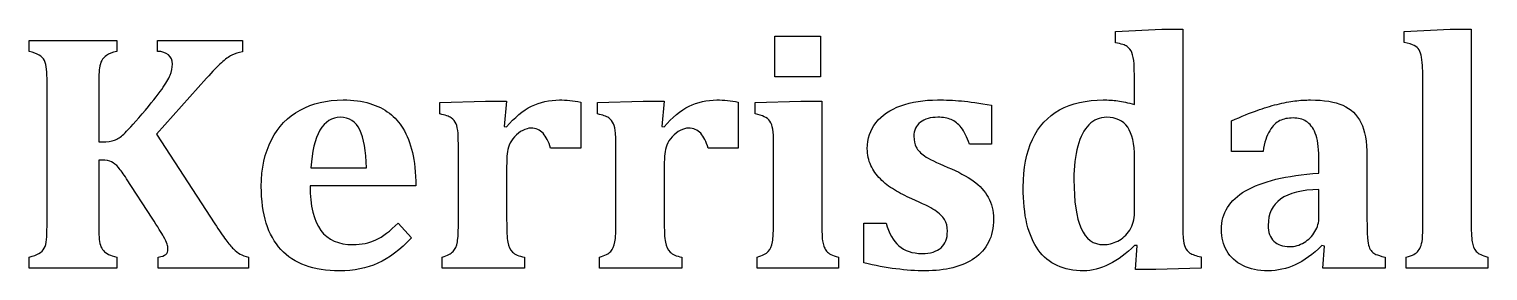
# Model space of a CAD drawing. Extents: x 0 to 800, y 146 to 730.
# Drawn here: x 331.15 to 363.93, y 294.11 to 299.54 of the extents above; entities that cross this region are included whole.
import ezdxf

# ---------------------------------------------------------------- set-up
doc = ezdxf.new("R2010")
doc.units = 0
doc.layers.get('0').update_dxf_attribs({"linetype": 'CONTINUOUS'})

msp = doc.modelspace()

# ---------------------------------------------------------------- linework, layer by layer
at = {"color": 7}
for points in [[(331.151248, 299.03648), (331.151248, 299.283976), (333.12, 299.283976), (333.12, 299.03648)], [(334.031256, 299.036464), (334.031256, 299.28396), (335.947512, 299.28396), (335.947512, 299.02896)], [(348.93016, 299.381488), (348.93016, 298.462736), (347.902664, 298.462736), (347.902664, 299.381488), (348.93016, 299.381488)], [(355.563872, 299.231712), (355.563872, 299.48296), (356.602624, 299.53544), (357.071368, 299.53544), (357.071408, 295.260232)], [(362.043616, 299.235224), (362.043616, 299.482728), (363.082368, 299.535208), (363.551112, 299.535208), (363.551408, 295.248984)], [(331.552456, 295.10648), (331.552456, 298.338976)], [(332.715024, 298.338976), (332.715024, 297.003976), (332.793744, 297.003976)], [(335.137512, 298.432744), (334.012512, 297.172744), (335.321408, 295.162736)], [(355.987656, 297.844208), (355.987656, 298.185456)], [(362.467312, 295.248952), (362.467312, 298.173952)], [(340.380176, 297.630216), (340.380176, 297.885216), (341.40768, 297.915216), (341.880176, 297.915216), (341.827664, 297.348984)], [(343.545136, 297.89648), (343.545136, 296.86148), (342.866384, 296.86148)], [(343.920096, 297.630216), (343.920096, 297.885216), (344.9476, 297.915216), (345.420096, 297.915216), (345.367664, 297.348984)], [(347.085136, 297.89648), (347.085136, 296.86148), (346.406384, 296.86148)], [(347.460176, 297.6302), (347.460176, 297.8852), (348.491424, 297.9152), (348.960176, 297.9152), (348.960176, 295.248952)], [(352.77772, 297.825248), (352.77772, 296.951504), (352.28272, 296.951504)], [(341.827664, 297.348984), (341.876384, 297.337704)], [(345.367664, 297.348984), (345.416384, 297.337704)], [(358.8752, 296.790216), (358.166448, 296.790216), (358.166448, 297.47272)], [(347.87644, 295.245232), (347.87644, 296.988984)], [(340.796376, 295.245216), (340.796376, 296.786472)], [(344.336368, 295.245216), (344.336368, 296.786472)], [(355.987664, 295.406488), (355.987664, 296.655232)], [(360.127672, 296.302712), (360.127672, 296.65896)], [(361.211448, 296.688952), (361.211448, 295.226456)], [(332.7902, 296.595192), (332.71524, 296.595192), (332.71524, 295.106448)], [(337.481408, 296.418984), (338.73016, 296.418984)], [(341.880104, 296.445216), (341.880104, 295.248968)], [(345.420104, 296.445216), (345.420104, 295.248968)], [(333.911448, 295.290208), (333.337704, 296.175208)], [(339.840128, 296.014008), (337.462632, 296.014008)], [(360.131408, 295.312736), (360.131408, 295.935232)], [(339.43888, 295.17776), (339.742664, 294.847736)], [(349.905192, 294.281536), (349.905192, 295.177784), (350.407664, 295.177736)], [(357.483888, 294.416488), (357.483888, 294.165232), (356.463888, 294.131472), (356.010136, 294.131472), (356.043896, 294.671472), (355.987656, 294.675472)], [(360.25516, 294.656488), (360.19892, 294.675208)], [(361.616416, 294.412728), (361.616416, 294.165224), (360.221416, 294.165224), (360.25516, 294.656488)], [(333.119912, 294.412728), (333.119912, 294.165224), (331.15116, 294.165224), (331.15116, 294.412728)], [(336.082664, 294.408992), (336.082664, 294.16524), (334.05016, 294.16524), (334.05016, 294.412744)], [(342.2776, 294.41272), (342.2776, 294.165216), (340.428848, 294.165216), (340.428848, 294.41272)], [(345.8176, 294.41272), (345.8176, 294.165216), (343.968848, 294.165216), (343.968848, 294.41272)], [(349.335144, 294.412744), (349.335144, 294.16524), (347.505144, 294.16524), (347.50516, 294.412736)], [(363.926384, 294.412736), (363.926384, 294.165232), (362.088888, 294.165232), (362.088888, 294.412736)]]:
    msp.add_lwpolyline(points, dxfattribs=at)
for points in [[(331.374376, 298.952104), (331.320616, 298.983304), (331.246248, 299.011464), (331.151248, 299.03648)], [(331.494376, 298.830224), (331.468136, 298.880224), (331.428136, 298.920848), (331.374376, 298.952104)], [(332.889376, 298.94648), (332.840656, 298.914), (332.804376, 298.8752), (332.780624, 298.830224)], [(333.12, 299.03648), (333.015, 299.00896), (332.93812, 298.97896), (332.889376, 298.94648)], [(334.280632, 298.957744), (334.221912, 299.007744), (334.138752, 299.033984), (334.031256, 299.036464)], [(334.36876, 298.751496), (334.368752, 298.838984), (334.3394, 298.907736), (334.280632, 298.957744)], [(335.70376, 298.95024), (335.63624, 298.91528), (335.558752, 298.85836), (335.471256, 298.779616)], [(335.947512, 299.02896), (335.852504, 299.01144), (335.771256, 298.9852), (335.70376, 298.95024)], [(355.822624, 299.145456), (355.775104, 299.177936), (355.688872, 299.206736), (355.563872, 299.231712)], [(355.929496, 299.008584), (355.905736, 299.067304), (355.870136, 299.112952), (355.822624, 299.145456)], [(355.976376, 298.753584), (355.969176, 298.864832), (355.953256, 298.949832), (355.929496, 299.008584)], [(362.272368, 299.167704), (362.224848, 299.192664), (362.148616, 299.215224), (362.043616, 299.235224)], [(362.382992, 299.068328), (362.356752, 299.109608), (362.319872, 299.142728), (362.272368, 299.167704)], [(362.439232, 298.903328), (362.427952, 298.972048), (362.409232, 299.027072), (362.382992, 299.068328)], [(331.543096, 298.635224), (331.536696, 298.715224), (331.520616, 298.780224), (331.494376, 298.830224)], [(331.552456, 298.338976), (331.552448, 298.456472), (331.549256, 298.555224), (331.543096, 298.635224)], [(332.729984, 298.657728), (332.719984, 298.587728), (332.715024, 298.481472), (332.715024, 298.338976)], [(332.780624, 298.830224), (332.756864, 298.785264), (332.739984, 298.72772), (332.729984, 298.657728)], [(334.31812, 298.50212), (334.35188, 298.585864), (334.36876, 298.668992), (334.36876, 298.751496)], [(335.471256, 298.779616), (335.383752, 298.700896), (335.272504, 298.58524), (335.137512, 298.432744)], [(355.987656, 298.185456), (355.987648, 298.452952), (355.983656, 298.642328), (355.976376, 298.753584)], [(362.461712, 298.648328), (362.457712, 298.749576), (362.450432, 298.834576), (362.439232, 298.903328)], [(362.467312, 298.173952), (362.467312, 298.388952), (362.465712, 298.547072), (362.461712, 298.648328)], [(334.130616, 298.183368), (334.221864, 298.312112), (334.284368, 298.41836), (334.31812, 298.50212)], [(333.68812, 297.63212), (333.891864, 297.870864), (334.039368, 298.054616), (334.130616, 298.183368)], [(337.237664, 297.71836), (337.51516, 297.869608), (337.837656, 297.945232), (338.20516, 297.945232)], [(338.20516, 297.945232), (338.432656, 297.945232), (338.632032, 297.918992), (338.803288, 297.866512)], [(342.438888, 297.802704), (342.631384, 297.897696), (342.840136, 297.9452), (343.065136, 297.9452)], [(343.065136, 297.9452), (343.217632, 297.9452), (343.377632, 297.92896), (343.545136, 297.89648)], [(345.978888, 297.802704), (346.171384, 297.897696), (346.380136, 297.9452), (346.605136, 297.9452)], [(346.605136, 297.9452), (346.757632, 297.9452), (346.917632, 297.92896), (347.085136, 297.89648)], [(350.73584, 297.813984), (350.977088, 297.90148), (351.252712, 297.945232), (351.56272, 297.945232)], [(351.56272, 297.945232), (351.745216, 297.945232), (351.923968, 297.938032), (352.098968, 297.922752)], [(354.305776, 297.720472), (354.577024, 297.870472), (354.903904, 297.945472), (355.2864, 297.945472)], [(355.2864, 297.945472), (355.3964, 297.945472), (355.504528, 297.938272), (355.610776, 297.924832)], [(359.591448, 297.92272), (359.708952, 297.93768), (359.826448, 297.9452), (359.943952, 297.9452)], [(359.943952, 297.9452), (360.246448, 297.9452), (360.48832, 297.9052), (360.669576, 297.8252)], [(333.275616, 297.176496), (333.346896, 297.241456), (333.484368, 297.393368), (333.68812, 297.63212)], [(336.594536, 297.050856), (336.745784, 297.344608), (336.96016, 297.567104), (337.237664, 297.71836)], [(338.803288, 297.866512), (338.974536, 297.814032), (339.121408, 297.74088), (339.243912, 297.647136)], [(339.243912, 297.647136), (339.366408, 297.553384), (339.467656, 297.440256), (339.547664, 297.30776)], [(340.633304, 297.542096), (340.584584, 297.575856), (340.500176, 297.605216), (340.380176, 297.630216)], [(341.876384, 297.337704), (342.058888, 297.552696), (342.246384, 297.707696), (342.438888, 297.802704)], [(344.173224, 297.542096), (344.124504, 297.575856), (344.040096, 297.605216), (343.920096, 297.630216)], [(345.416384, 297.337704), (345.598888, 297.552696), (345.786384, 297.707696), (345.978888, 297.802704)], [(347.668304, 297.56836), (347.614544, 297.59212), (347.545176, 297.61276), (347.460176, 297.6302)], [(350.178968, 297.435232), (350.308968, 297.600232), (350.494592, 297.72648), (350.73584, 297.813984)], [(352.098968, 297.922752), (352.273968, 297.907712), (352.500216, 297.875232), (352.77772, 297.825248)], [(353.692656, 297.0586), (353.830152, 297.349848), (354.034528, 297.570472), (354.305776, 297.720472)], [(355.610776, 297.924832), (355.717024, 297.911072), (355.842648, 297.884192), (355.987656, 297.844208)], [(358.166448, 297.47272), (358.396448, 297.575216), (358.587696, 297.653968), (358.7402, 297.708968)], [(358.7402, 297.708968), (358.892696, 297.764008), (359.043328, 297.809592), (359.192072, 297.84584)], [(359.192072, 297.84584), (359.340824, 297.88208), (359.473952, 297.90768), (359.591448, 297.92272)], [(360.669576, 297.8252), (360.850824, 297.7452), (360.986448, 297.6152), (361.076448, 297.4352)], [(338.14516, 297.555232), (337.952656, 297.555232), (337.799536, 297.457728), (337.685784, 297.262736)], [(338.58016, 297.273984), (338.49016, 297.46148), (338.34516, 297.555232), (338.14516, 297.555232)], [(338.73016, 296.418984), (338.72016, 296.80148), (338.67016, 297.08648), (338.58016, 297.273984)], [(339.547664, 297.30776), (339.642656, 297.150256), (339.713904, 296.970256), (339.761408, 296.76776)], [(340.742056, 297.41084), (340.718296, 297.4646), (340.682056, 297.508344), (340.633304, 297.542096)], [(340.787016, 297.197096), (340.780616, 297.28584), (340.765736, 297.357088), (340.742056, 297.41084)], [(342.423888, 297.31148), (342.368848, 297.311472), (342.308264, 297.2946), (342.242016, 297.26084)], [(342.699512, 297.195224), (342.630792, 297.272744), (342.538888, 297.311472), (342.423888, 297.31148)], [(344.281968, 297.41084), (344.258208, 297.4646), (344.221968, 297.508344), (344.173224, 297.542096)], [(344.327008, 297.197096), (344.320608, 297.28584), (344.305728, 297.357088), (344.281968, 297.41084)], [(345.963888, 297.31148), (345.908928, 297.311472), (345.848256, 297.2946), (345.782008, 297.26084)], [(346.239512, 297.195224), (346.170792, 297.272744), (346.078888, 297.311472), (345.963888, 297.31148)], [(347.7958, 297.465232), (347.76452, 297.510192), (347.72204, 297.544592), (347.668304, 297.56836)], [(347.85956, 297.285232), (347.84828, 297.360192), (347.82708, 297.420232), (347.7958, 297.465232)], [(347.87644, 296.988984), (347.87644, 297.11148), (347.87084, 297.210232), (347.85956, 297.285232)], [(349.983968, 296.850232), (349.983968, 297.075232), (350.049008, 297.270232), (350.178968, 297.435232)], [(351.176464, 297.442768), (351.078968, 297.367728), (351.030216, 297.26276), (351.030216, 297.127768)], [(351.570216, 297.555264), (351.405216, 297.555264), (351.273968, 297.517744), (351.176464, 297.442768)], [(351.866464, 297.504624), (351.783968, 297.538384), (351.685216, 297.555264), (351.570216, 297.555264)], [(352.093344, 297.322752), (352.024624, 297.410248), (351.948968, 297.470872), (351.866464, 297.504624)], [(352.28272, 296.951504), (352.2252, 297.111496), (352.162088, 297.235248), (352.093344, 297.322752)], [(354.96204, 297.38836), (354.850784, 297.277104), (354.767032, 297.11648), (354.710784, 296.906488)], [(355.361408, 297.555232), (355.206408, 297.555232), (355.073288, 297.499632), (354.96204, 297.38836)], [(355.833912, 297.333984), (355.731408, 297.48148), (355.573912, 297.555232), (355.361408, 297.555232)], [(355.987664, 296.655232), (355.987656, 296.960232), (355.936384, 297.18648), (355.833912, 297.333984)], [(359.252072, 297.480216), (359.16832, 297.440216), (359.092696, 297.364592), (359.0252, 297.253344)], [(359.5502, 297.540216), (359.4352, 297.540216), (359.335824, 297.520216), (359.252072, 297.480216)], [(359.846448, 297.463336), (359.763952, 297.514616), (359.6652, 297.540216), (359.5502, 297.540216)], [(360.048952, 297.197088), (359.996472, 297.323336), (359.928952, 297.41208), (359.846448, 297.463336)], [(361.076448, 297.4352), (361.166448, 297.2552), (361.211448, 297.006448), (361.211448, 296.688952)], [(332.793744, 297.003976), (332.908744, 297.003976), (332.999992, 297.016456), (333.067496, 297.041496)], [(333.067496, 297.041496), (333.135016, 297.066456), (333.204368, 297.111496), (333.275616, 297.176496)], [(336.367664, 296.002736), (336.367664, 296.407736), (336.443264, 296.757104), (336.594536, 297.050856)], [(337.685784, 297.262736), (337.572032, 297.067728), (337.503912, 296.78648), (337.481408, 296.418984)], [(340.796376, 296.786472), (340.796376, 296.971464), (340.793176, 297.108344), (340.787016, 297.197096)], [(342.058264, 297.118344), (342.002024, 297.057064), (341.962008, 296.994592), (341.938264, 296.93084)], [(342.242016, 297.26084), (342.175776, 297.22708), (342.114512, 297.179592), (342.058264, 297.118344)], [(342.866384, 296.86148), (342.823904, 297.006472), (342.768256, 297.11772), (342.699512, 297.195224)], [(344.336368, 296.786472), (344.336368, 296.971464), (344.333168, 297.108344), (344.327008, 297.197096)], [(345.598264, 297.118344), (345.542024, 297.057064), (345.502008, 296.994592), (345.478264, 296.93084)], [(345.782008, 297.26084), (345.715768, 297.22708), (345.654512, 297.179592), (345.598264, 297.118344)], [(346.406384, 296.86148), (346.363904, 297.006472), (346.308256, 297.11772), (346.239512, 297.195224)], [(351.030216, 297.127768), (351.030216, 297.03276), (351.047736, 296.951512), (351.082696, 296.884016)], [(353.4864, 295.984224), (353.4864, 296.409224), (353.55512, 296.767344), (353.692656, 297.0586)], [(359.0252, 297.253344), (358.95768, 297.142088), (358.907696, 296.987712), (358.8752, 296.790216)], [(360.127672, 296.65896), (360.127664, 296.891456), (360.101432, 297.070832), (360.048952, 297.197088)], [(339.761408, 296.76776), (339.811408, 296.560256), (339.837648, 296.309008), (339.840128, 296.014008)], [(341.891384, 296.73772), (341.884184, 296.67268), (341.880104, 296.575216), (341.880104, 296.445216)], [(341.938264, 296.93084), (341.914504, 296.86708), (341.898904, 296.802712), (341.891384, 296.73772)], [(345.431384, 296.73772), (345.424184, 296.67268), (345.420104, 296.575216), (345.420104, 296.445216)], [(345.478264, 296.93084), (345.454504, 296.86708), (345.438904, 296.802712), (345.431384, 296.73772)], [(350.062688, 296.475232), (350.010208, 296.587736), (349.983968, 296.712728), (349.983968, 296.850232)], [(351.082696, 296.884016), (351.117656, 296.816496), (351.180192, 296.750888), (351.270192, 296.687144)], [(351.270192, 296.687144), (351.360192, 296.623384), (351.533944, 296.537768), (351.79144, 296.430264)], [(354.710784, 296.906488), (354.654544, 296.69648), (354.626408, 296.447736), (354.626408, 296.160232)], [(333.002072, 296.555832), (332.950792, 296.582072), (332.8802, 296.595192), (332.7902, 296.595192)], [(333.155824, 296.426464), (333.104544, 296.486464), (333.05332, 296.529584), (333.002072, 296.555832)], [(333.337704, 296.175208), (333.267704, 296.282712), (333.207072, 296.366456), (333.155824, 296.426464)], [(350.276432, 296.169608), (350.186432, 296.260856), (350.115184, 296.362736), (350.062688, 296.475232)], [(351.79144, 296.430264), (352.02644, 296.332768), (352.217688, 296.230888), (352.365192, 296.12464)], [(358.483296, 295.903336), (358.844544, 296.114584), (359.392664, 296.247712), (360.127672, 296.302712)], [(336.808288, 294.58336), (336.514536, 294.902112), (336.367664, 295.375232), (336.367664, 296.002736)], [(337.462632, 296.014008), (337.465032, 295.561504), (337.545752, 295.228384), (337.704504, 295.014632)], [(350.593312, 295.923984), (350.472056, 295.996464), (350.366432, 296.07836), (350.276432, 296.169608)], [(352.365192, 296.12464), (352.512688, 296.018392), (352.625192, 295.895888), (352.702696, 295.757144)], [(353.825776, 294.574224), (353.599528, 294.88672), (353.4864, 295.35672), (353.4864, 295.984224)], [(354.626408, 296.160232), (354.626408, 295.667736), (354.680168, 295.300232), (354.787664, 295.057736)], [(350.981432, 295.725232), (350.843936, 295.785232), (350.71456, 295.85148), (350.593312, 295.923984)], [(351.500808, 295.464608), (351.39956, 295.530848), (351.226432, 295.617736), (350.981432, 295.725232)], [(352.702696, 295.757144), (352.780216, 295.618392), (352.818936, 295.456512), (352.818944, 295.27152)], [(357.941416, 295.035208), (357.941416, 295.402712), (358.12204, 295.69208), (358.483296, 295.903336)], [(359.270784, 295.717736), (359.084536, 295.582736), (358.991408, 295.385232), (358.991408, 295.125232)], [(360.131408, 295.935232), (359.743912, 295.925232), (359.457032, 295.852736), (359.270784, 295.717736)], [(351.718312, 295.256488), (351.674552, 295.328968), (351.602056, 295.39836), (351.500808, 295.464608)], [(355.878912, 295.022112), (355.951392, 295.13336), (355.987656, 295.26148), (355.987664, 295.406488)], [(360.041408, 294.986488), (360.101408, 295.088984), (360.131408, 295.197736), (360.131408, 295.312736)], [(331.541176, 294.808352), (331.548376, 294.887072), (331.552456, 294.986472), (331.552456, 295.10648)], [(332.71524, 295.106448), (332.71524, 295.018944), (332.71764, 294.937696), (332.72244, 294.862696)], [(334.1702, 294.877712), (334.12772, 294.952672), (334.041448, 295.090208), (333.911448, 295.290208)], [(335.321408, 295.162736), (335.418904, 295.012736), (335.500784, 294.89336), (335.567032, 294.804608)], [(337.704504, 295.014632), (337.863248, 294.80088), (338.105128, 294.694008), (338.430128, 294.694008)], [(338.94388, 294.80088), (339.096376, 294.87216), (339.261376, 294.99776), (339.43888, 295.17776)], [(340.771976, 294.753968), (340.788216, 294.843968), (340.796376, 295.00772), (340.796376, 295.245216)], [(341.880104, 295.248968), (341.880104, 295.011464), (341.888824, 294.845216), (341.906344, 294.750216)], [(344.311968, 294.753968), (344.328208, 294.843968), (344.336368, 295.00772), (344.336368, 295.245216)], [(345.420104, 295.248968), (345.420104, 295.011464), (345.428824, 294.845216), (345.446344, 294.750216)], [(347.85204, 294.753984), (347.86828, 294.843984), (347.87644, 295.007736), (347.87644, 295.245232)], [(348.960176, 295.248952), (348.960176, 295.108952), (348.961776, 295.000824), (348.965776, 294.924576)], [(350.407664, 295.177736), (350.467664, 294.950232), (350.562664, 294.779608), (350.692664, 294.665856)], [(351.639536, 294.622736), (351.735784, 294.707736), (351.783912, 294.83148), (351.783912, 294.993984)], [(351.783912, 294.993984), (351.783912, 295.09648), (351.761992, 295.183984), (351.718312, 295.256488)], [(352.818944, 295.27152), (352.818936, 295.069016), (352.781424, 294.89464), (352.70644, 294.748392)], [(354.787664, 295.057736), (354.89516, 294.815232), (355.062656, 294.693984), (355.29016, 294.693984)], [(355.610784, 294.774608), (355.717032, 294.828368), (355.806408, 294.910856), (355.878912, 295.022112)], [(357.071408, 295.260232), (357.071408, 295.070232), (357.074608, 294.93148), (357.080768, 294.843984)], [(358.063296, 294.551464), (357.98204, 294.691456), (357.941416, 294.852712), (357.941416, 295.035208)], [(358.991408, 295.125232), (358.991408, 294.970232), (359.033888, 294.852112), (359.118912, 294.770856)], [(359.797664, 294.740856), (359.90016, 294.802136), (359.981408, 294.883984), (360.041408, 294.986488)], [(361.211448, 295.226456), (361.211448, 295.061448), (361.215448, 294.933952), (361.222728, 294.843952)], [(362.460112, 294.879576), (362.464912, 294.965824), (362.467312, 295.088952), (362.467312, 295.248952)], [(363.551408, 295.248984), (363.551408, 295.01148), (363.558608, 294.847736), (363.573888, 294.757736)], [(331.490536, 294.613352), (331.516776, 294.664632), (331.533656, 294.7296), (331.541176, 294.808352)], [(332.72244, 294.862696), (332.72724, 294.787736), (332.7374, 294.72644), (332.75244, 294.678944)], [(332.75244, 294.678944), (332.7674, 294.631424), (332.78932, 294.59144), (332.81804, 294.558944)], [(334.250824, 294.707088), (334.239544, 294.745808), (334.212664, 294.802712), (334.1702, 294.877712)], [(334.267704, 294.58896), (334.267696, 294.62896), (334.262104, 294.66832), (334.250824, 294.707088)], [(335.567032, 294.804608), (335.633272, 294.715856), (335.691408, 294.64648), (335.741408, 294.596488)], [(338.430128, 294.694008), (338.620128, 294.694008), (338.791376, 294.729608), (338.94388, 294.80088)], [(339.742664, 294.847736), (339.487656, 294.577736), (339.23516, 294.386488), (338.98516, 294.273984)], [(340.678224, 294.540216), (340.724464, 294.592696), (340.755744, 294.663968), (340.771976, 294.753968)], [(341.906344, 294.750216), (341.923864, 294.655216), (341.958824, 294.58084), (342.011344, 294.527096)], [(344.218224, 294.540216), (344.264464, 294.592696), (344.295744, 294.663968), (344.311968, 294.753968)], [(345.446344, 294.750216), (345.463864, 294.655216), (345.498824, 294.58084), (345.551344, 294.527096)], [(347.758288, 294.540232), (347.804528, 294.592712), (347.835808, 294.663984), (347.85204, 294.753984)], [(348.965776, 294.924576), (348.969776, 294.848336), (348.975136, 294.789576), (348.982656, 294.748328)], [(348.982656, 294.748328), (348.989856, 294.707048), (349.000736, 294.670168), (349.014496, 294.637704)], [(350.692664, 294.665856), (350.822656, 294.552112), (350.996408, 294.495232), (351.213912, 294.495232)], [(352.70644, 294.748392), (352.63148, 294.602144), (352.52644, 294.48152), (352.39144, 294.38652)], [(355.29016, 294.693984), (355.397656, 294.693984), (355.504536, 294.720864), (355.610784, 294.774608)], [(355.987656, 294.675472), (355.807648, 294.492976), (355.618272, 294.352352), (355.419528, 294.2536)], [(357.080768, 294.843984), (357.087168, 294.75648), (357.101408, 294.68648), (357.123888, 294.633984)], [(359.118912, 294.770856), (359.203912, 294.689608), (359.321408, 294.648984), (359.471408, 294.648984)], [(359.471408, 294.648984), (359.586408, 294.648984), (359.69516, 294.679624), (359.797664, 294.740856)], [(360.19892, 294.675208), (359.99392, 294.475208), (359.794544, 294.330208), (359.600792, 294.240208)], [(361.222728, 294.843952), (361.229928, 294.753952), (361.242088, 294.68708), (361.258328, 294.643328)], [(362.364512, 294.55708), (362.388272, 294.58836), (362.408912, 294.62836), (362.426352, 294.67708)], [(362.426352, 294.67708), (362.443872, 294.7258), (362.455072, 294.793328), (362.460112, 294.879576)], [(363.573888, 294.757736), (363.588848, 294.667736), (363.619488, 294.595856), (363.66576, 294.542112)], [(331.15116, 294.412728), (331.243664, 294.437688), (331.316784, 294.464568), (331.370536, 294.493352)], [(331.370536, 294.493352), (331.424296, 294.522072), (331.464288, 294.562072), (331.490536, 294.613352)], [(332.81804, 294.558944), (332.84676, 294.526464), (332.88612, 294.498304), (332.93616, 294.474568)], [(332.93616, 294.474568), (332.98616, 294.450808), (333.047408, 294.430168), (333.119912, 294.412728)], [(334.05016, 294.412744), (334.13516, 294.425224), (334.192656, 294.445864), (334.222664, 294.474584)], [(334.222664, 294.474584), (334.252664, 294.503304), (334.267624, 294.541464), (334.267704, 294.58896)], [(335.741408, 294.596488), (335.791408, 294.546488), (335.840784, 294.50836), (335.889536, 294.482112)], [(335.889536, 294.482112), (335.938256, 294.455872), (336.002656, 294.431472), (336.082664, 294.408992)], [(338.122664, 294.105232), (337.54016, 294.105232), (337.102032, 294.264608), (336.808288, 294.58336)], [(340.428848, 294.41272), (340.548848, 294.4452), (340.631968, 294.48768), (340.678224, 294.540216)], [(342.011344, 294.527096), (342.063824, 294.473336), (342.152592, 294.435216), (342.2776, 294.41272)], [(343.968848, 294.41272), (344.088848, 294.4452), (344.171968, 294.48768), (344.218224, 294.540216)], [(345.551344, 294.527096), (345.603824, 294.473336), (345.692592, 294.435216), (345.8176, 294.41272)], [(347.50516, 294.412736), (347.627664, 294.445216), (347.71204, 294.487696), (347.758288, 294.540232)], [(349.014496, 294.637704), (349.028256, 294.605224), (349.046336, 294.575224), (349.068896, 294.547704)], [(349.068896, 294.547704), (349.091376, 294.520184), (349.123936, 294.495224), (349.166392, 294.472744)], [(349.166392, 294.472744), (349.208872, 294.450264), (349.265144, 294.430264), (349.335144, 294.412744)], [(351.213912, 294.495232), (351.401408, 294.495232), (351.543288, 294.537712), (351.639536, 294.622736)], [(352.39144, 294.38652), (352.25644, 294.29152), (352.094568, 294.220888), (351.905816, 294.17464)], [(354.847656, 294.105472), (354.392648, 294.105472), (354.052024, 294.261728), (353.825776, 294.574224)], [(357.123888, 294.633984), (357.146368, 294.581504), (357.182608, 294.53836), (357.23264, 294.504608)], [(357.23264, 294.504608), (357.28264, 294.470848), (357.366384, 294.441488), (357.483888, 294.416488)], [(358.423296, 294.223336), (358.264544, 294.302056), (358.144544, 294.411464), (358.063296, 294.551464)], [(361.258328, 294.643328), (361.274568, 294.599568), (361.295208, 294.564608), (361.320168, 294.538328)], [(361.320168, 294.538328), (361.345128, 294.512088), (361.375768, 294.490808), (361.41204, 294.474568)], [(361.41204, 294.474568), (361.44828, 294.458328), (361.516416, 294.437688), (361.616416, 294.412728)], [(362.088888, 294.412736), (362.163848, 294.430256), (362.22264, 294.450816), (362.265136, 294.474576)], [(362.265136, 294.474576), (362.307616, 294.498336), (362.340736, 294.525856), (362.364512, 294.55708)], [(363.66576, 294.542112), (363.712, 294.488352), (363.798888, 294.445232), (363.926384, 294.412736)], [(338.98516, 294.273984), (338.73516, 294.161488), (338.447656, 294.105232), (338.122664, 294.105232)], [(351.28144, 294.10528), (350.868944, 294.10528), (350.410192, 294.164), (349.905192, 294.281536)], [(351.905816, 294.17464), (351.717064, 294.1284), (351.508944, 294.10528), (351.28144, 294.10528)], [(355.419528, 294.2536), (355.220776, 294.154848), (355.030152, 294.105472), (354.847656, 294.105472)], [(358.98392, 294.105208), (358.76892, 294.105208), (358.58204, 294.144568), (358.423296, 294.223336)], [(359.600792, 294.240208), (359.40704, 294.150208), (359.201416, 294.105208), (358.98392, 294.105208)]]:
    msp.add_open_spline(points, degree=3, dxfattribs=at)

doc.saveas('drawing.dxf')
